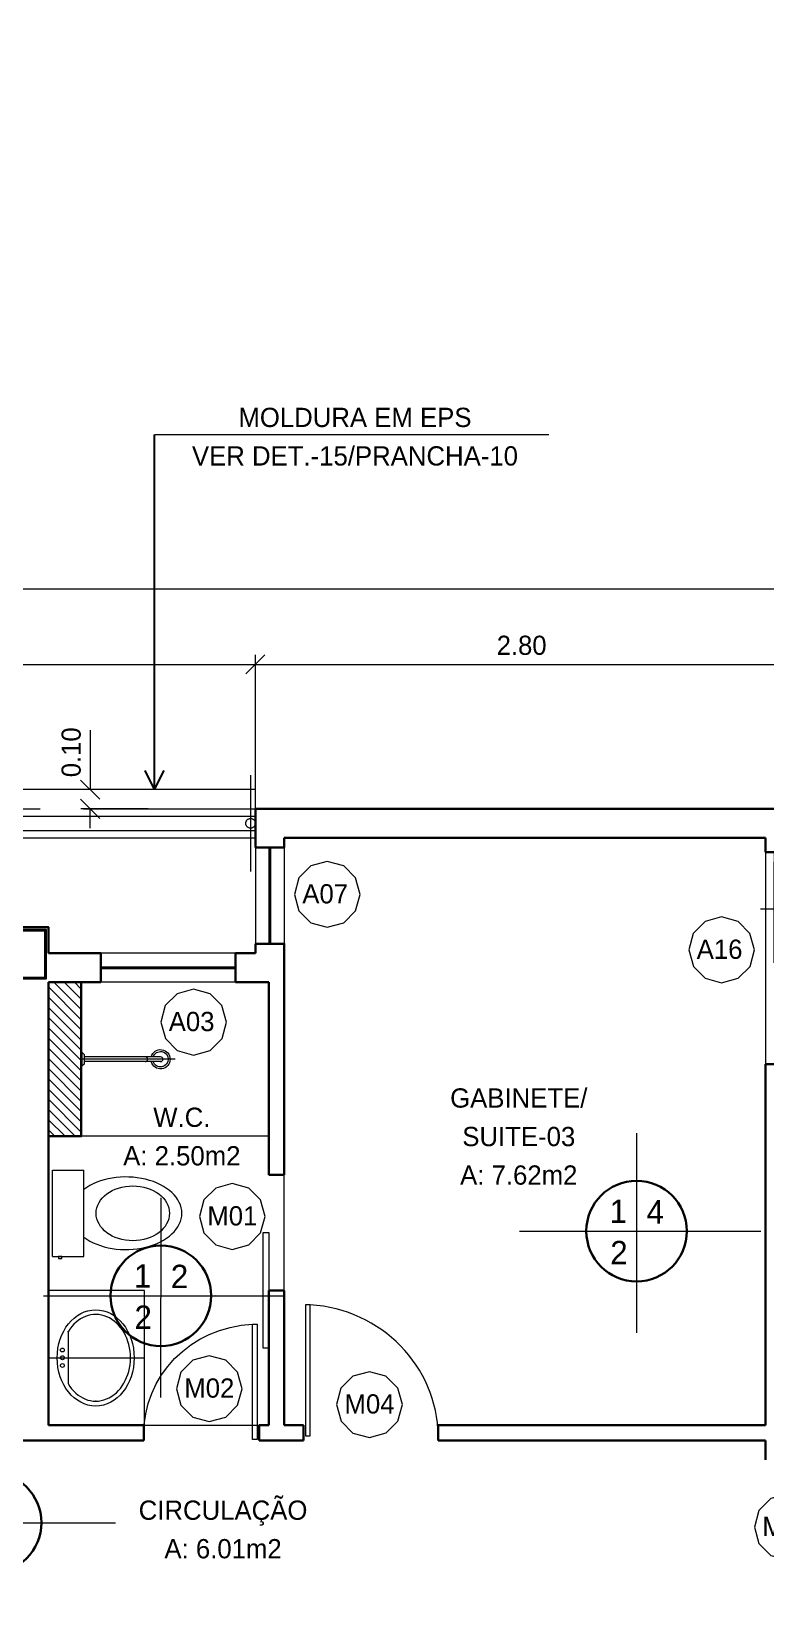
# Model space of a CAD drawing. Header units: metres. Extents: x 2.9 to 62.3, y 8 to 50.1.
# Drawn here: x 41.85 to 45.66, y 18.51 to 26.72 of the extents above; entities that cross this region are included whole.
import ezdxf
from ezdxf.enums import TextEntityAlignment as Align

# ---------------------------------------------------------------- set-up
doc = ezdxf.new("R2010")
doc.units = ezdxf.units.M
doc.header["$MEASUREMENT"] = 0
for name, pattern in [('DGN Style 2', [1.016237, 0.609742, -0.406495]), ('DGN Style 3', [1.422731, 1.016237, -0.406495]), ('DGN Style 4', [1.626995, 0.812989, -0.406495, 0.001016, -0.406495])]:
    doc.linetypes.add(name, pattern=pattern)
doc.layers.get('Defpoints').update_dxf_attribs({"lineweight": 0})
for name, color, linetype, lineweight in [('00-EDIFICACOES TÉRREO', 7, 'Continuous', 0), ('24 - Textos Gerais', 7, 'Continuous', 0), ('34 - Mobiliário', 7, 'Continuous', 0), ('CORNIJAS_VAR NA PLANTA PTIPO 1', 7, 'Continuous', 0), ('Cotas', 13, 'Continuous', 0), ('Level 1', 7, 'Continuous', 0), ('Level 12', 7, 'Continuous', 0), ('Level 14', 7, 'Continuous', 0), ('Level 24-1', 7, 'Continuous', 0), ('Level 3', 7, 'Continuous', 0), ('Level 36', 7, 'Continuous', 0), ('Level 44', 7, 'Continuous', 0), ('Level 45', 7, 'Continuous', 0), ('Level 50', 7, 'Continuous', 0), ('Level 62-1', 7, 'Continuous', 0), ('Level 7', 7, 'Continuous', 0)]:
    doc.layers.add(name, color=color, linetype=linetype, lineweight=lineweight)
doc.styles.add('Style-INTL_ENGINEERING', font='INTL_ENGINEERING.shx')
doc.dimstyles.get("Standard").update_dxf_attribs({"dimtxt": 0.18, "dimasz": 0.18, "dimexe": 0.18, "dimexo": 0.0625, "dimgap": 0.09, "dimtad": 0, "dimtih": 1, "dimtoh": 1, "dimdec": 4, "dimzin": 1, "dimdsep": 46, "dimtxsty": 'Standard', "dimcen": 0, "dimadec": 0, "dimazin": 0, "dimtfac": 1, "dimtdec": 4, "dimtofl": 0, "dimtmove": 0, "dimatfit": 3, "dimfxl": 0, "dimtolj": 1, "dimtzin": 1, "dimarcsym": 0})

# ---------------------------------------------------------------- blocks, each defined once
blk = doc.blocks.new('SANCXP_4')
at = {"layer": '24 - Textos Gerais', "color": 172, "linetype": 'Continuous', "lineweight": 0}
for p, q in [((0.06, -0.449), (0.06, 0.449)), ((0.06, 0.449), (0.386, 0.449)), ((0.386, -0.449), (0.386, 0.449)), ((0.06, -0.449), (0.386, -0.449))]:
    blk.add_line(p, q, dxfattribs=at)
at = {"layer": '24 - Textos Gerais', "color": 172, "linetype": 'Continuous', "lineweight": 0, "flags": 128}
blk.add_lwpolyline([(0.125, -0.468), (0.16, -0.468), (0.16, -0.449), (0.125, -0.449)], close=True, dxfattribs=at)
at = {"layer": '24 - Textos Gerais', "color": 172, "linetype": 'Continuous', "lineweight": 0}
blk.add_ellipse((0.825, 0), major_axis=(-0.581, 0), ratio=0.649123, start_param=0.716078, end_param=5.567107, dxfattribs=at)
blk.add_ellipse((0.896, 0), major_axis=(-0.381, 0), ratio=0.746923, dxfattribs=at)
blk = doc.blocks.new('*U58')
at = {"layer": '24 - Textos Gerais', "color": 172, "linetype": 'Continuous', "lineweight": 0}
for p, q in [((-0.2441, 0.035), (-0.2441, -0.035)), ((-0.2441, 0.035), (-0.2391, 0.035)), ((-0.2391, 0.035), (-0.2391, -0.035)), ((-0.2291, 0.025), (-0.2391, 0.035)), ((-0.2291, -0.025), (-0.2291, 0.025)), ((0.168, 0.0125), (-0.2291, 0.0125)), ((-0.2441, -0.035), (-0.2391, -0.035)), ((-0.2391, -0.035), (-0.2291, -0.025)), ((0.168, -0.0125), (-0.2291, -0.0125))]:
    blk.add_line(p, q, dxfattribs=at)
at = {"layer": '24 - Textos Gerais', "color": 172, "linetype": 'DGN Style 4', "lineweight": 13}
blk.add_line((0.2441, 0), (-0.2441, 0), dxfattribs=at)
at = {"layer": '24 - Textos Gerais', "color": 172, "linetype": 'Continuous', "lineweight": 0, "extrusion": (0, 0, -1)}
for centre in [(-0.088, 0), (-0.168, 0)]:
    blk.add_arc(centre, 0.0125, 90, 270, dxfattribs=at)
at = {"layer": '24 - Textos Gerais', "color": 172, "linetype": 'Continuous', "lineweight": 0}
for radius, start, end in [(0.05, 194.47751, 165.52249), (0.04, 198.20996, 161.79004)]:
    blk.add_arc((0.168, 0), radius, start, end, dxfattribs=at)
blk.add_point((0.168, 0.011), dxfattribs=at)
blk = doc.blocks.new('*U59')
at = {"layer": '24 - Textos Gerais', "color": 172, "linetype": 'Continuous', "lineweight": 13}
blk.add_line((-0.147, -0.136), (-0.147, 0.133), dxfattribs=at)
at = {"layer": '24 - Textos Gerais', "color": 172, "linetype": 'DGN Style 4', "lineweight": 13}
blk.add_line((-0.25, -0.001), (0.25, -0.001), dxfattribs=at)
at = {"layer": '24 - Textos Gerais', "color": 172, "linetype": 'Continuous', "lineweight": 13, "extrusion": (0, 0, -1)}
for centre in [(0.177, 0.039), (0.177, -0.001), (0.177, -0.041)]:
    blk.add_circle(centre, 0.01, dxfattribs=at)
blk.add_ellipse((-0.004, 0), major_axis=(0, 0.25), ratio=0.8, dxfattribs=at)
blk.add_ellipse((-0.0033, -0.0006), major_axis=(0, 0.225), ratio=0.8, start_param=5.350888, end_param=10.349301, dxfattribs=at)
at = {"layer": '24 - Textos Gerais', "color": 172, "linetype": 'Continuous', "lineweight": 13}
for p in [(-0.003, 0.224), (-0.003, 0.224), (-0.147, -0.136)]:
    blk.add_point(p, dxfattribs=at)
blk = doc.blocks.new('*U19')
at = {"layer": 'Level 36', "color": 172, "linetype": 'Continuous', "lineweight": 13}
for p, q in [((12.585, 3.08), (11.6099, 3.08)), ((11.9391, 2.28), (11.4391, 2.28)), ((11.9391, 1.58), (11.9391, 2.28))]:
    blk.add_line(p, q, dxfattribs=at)
at = {"layer": '24 - Textos Gerais', "color": 172, "linetype": 'Continuous', "lineweight": 0, "extrusion": (0, 0, -1), "rotation": 180}
blk.add_blockref('*U58', (-11.854, 3.48), dxfattribs=at)
at = {"layer": '24 - Textos Gerais', "color": 172, "linetype": 'Continuous', "lineweight": 0, "xscale": 0.5000000000216841, "yscale": 0.5000000000216841, "zscale": 0.5000000000216841, "rotation": 359.9994663905647}
blk.add_blockref('SANCXP_4', (11.4298, 2.68), dxfattribs=at)
at = {"layer": '24 - Textos Gerais', "color": 172, "linetype": 'Continuous', "lineweight": 13, "extrusion": (0, 0, -1), "rotation": 180}
blk.add_blockref('*U59', (-11.6891, 1.929), dxfattribs=at)
blk = doc.blocks.new('P60D_1')
at = {"color": 7, "linetype": 'Continuous', "lineweight": 13}
for p, q in [((0.035, 0.605), (0.01, 0.605)), ((0.01, 0.605), (0.01, 0.005)), ((0.035, 0.005), (0.035, 0.605)), ((0.01, 0.005), (0.035, 0.005))]:
    blk.add_line(p, q, dxfattribs=at)
at = {"color": 7, "linetype": 'Continuous', "lineweight": 30}
for p, q in [((0, 0), (0, 0.08)), ((0.6, 0), (0.6, 0.08))]:
    blk.add_line(p, q, dxfattribs=at)
at = {"color": 7, "linetype": 'Continuous', "lineweight": 13}
blk.add_ellipse((-0.008, 0.0175), major_axis=(0.5808, 0.1881), ratio=0.957694, start_param=5.970015, end_param=7.482445, dxfattribs=at)
blk = doc.blocks.new('*U74')
at = {"layer": '34 - Mobiliário', "color": 7, "linetype": 'DGN Style 3', "lineweight": 40}
blk.add_line((0.35, 0), (-0.35, 0), dxfattribs=at)
at = {"layer": 'CORNIJAS_VAR NA PLANTA PTIPO 1', "color": 7, "linetype": 'Continuous', "lineweight": 30}
for p, q in [((-0.35, -0.075), (-0.35, 0.075)), ((0.35, -0.075), (0.35, 0.075))]:
    blk.add_line(p, q, dxfattribs=at)
at = {"layer": 'CORNIJAS_VAR NA PLANTA PTIPO 1', "color": 7, "linetype": 'Continuous', "lineweight": 0}
for p, q in [((0.35, 0.075), (-0.35, 0.075)), ((0.35, -0.075), (-0.35, -0.075))]:
    blk.add_line(p, q, dxfattribs=at)
blk = doc.blocks.new('*U75')
at = {"layer": 'Level 14', "color": 7, "linetype": 'Continuous', "lineweight": 0}
for p, q in [((-0.07506, 0.55), (-0.07502, -0.55002)), ((0.07502, 0.55001), (0.07506, -0.55001))]:
    blk.add_line(p, q, dxfattribs=at)
at = {"layer": 'Level 14', "color": 7, "linetype": 'Continuous', "lineweight": 30, "flags": 128}
for points in [[(-0.07506, 0.55), (0.07502, 0.55001)], [(-0.07504, -0.55001), (0.07504, -0.55001)]]:
    blk.add_lwpolyline(points, dxfattribs=at)
at = {"layer": 'Level 14', "color": 7, "linetype": 'Continuous', "lineweight": 13, "flags": 128}
for points in [[(-0.03002, 0.54999), (-0.03002, 0.5), (-0.00004, 0.49999), (-0.00002, 0.54998)], [(-0.03, 0.02499), (-0.03002, 0.5), (-0.02002, 0.5), (-0.01998, 0.025)], [(-0.01004, 0.5), (-0.01, 0.02498), (0, 0.02501), (-0.00004, 0.49999)], [(-0.03, -0.02499), (-0.03, 0.02499), (0, 0.02501), (0, -0.025)], [(-0.00002, 0.02497), (-0.00004, -0.02501), (0.02996, -0.02501), (0.02996, 0.02498)], [(0, -0.50002), (-0.00004, -0.02501), (0.01, -0.02499), (0.00998, -0.5)], [(0.01996, -0.02502), (0.01998, -0.50002), (0.02998, -0.50001), (0.02996, -0.02501)], [(0, -0.55001), (0, -0.50002), (0.02998, -0.50001), (0.02998, -0.55002)]]:
    blk.add_lwpolyline(points, close=True, dxfattribs=at)
blk = doc.blocks.new('*U76')
at = {"layer": '34 - Mobiliário', "color": 7, "linetype": 'Continuous', "lineweight": 40}
blk.add_line((0, 0.25), (0, -0.25), dxfattribs=at)
at = {"layer": 'CORNIJAS_VAR NA PLANTA PTIPO 1', "color": 7, "linetype": 'Continuous', "lineweight": 0}
for p, q in [((-0.075, 0.25), (-0.075, -0.25)), ((0.075, 0.25), (0.075, -0.25))]:
    blk.add_line(p, q, dxfattribs=at)
at = {"layer": 'CORNIJAS_VAR NA PLANTA PTIPO 1', "color": 7, "linetype": 'Continuous', "lineweight": 30}
for p, q in [((-0.075, 0.25), (0.075, 0.25)), ((-0.075, -0.25), (0.075, -0.25))]:
    blk.add_line(p, q, dxfattribs=at)
blk = doc.blocks.new('P70D_2')
at = {"color": 7, "linetype": 'Continuous', "lineweight": 13}
for p, q in [((0.035, 0.705), (0.01, 0.705)), ((0.01, 0.705), (0.01, 0.025)), ((0.035, 0.025), (0.035, 0.705)), ((0.01, 0.025), (0.035, 0.025))]:
    blk.add_line(p, q, dxfattribs=at)
at = {"color": 7, "linetype": 'Continuous', "lineweight": 30}
for p, q in [((0, 0), (0, 0.08)), ((0.7, 0), (0.7, 0.08))]:
    blk.add_line(p, q, dxfattribs=at)
at = {"color": 7, "linetype": 'Continuous', "lineweight": 13}
blk.add_ellipse((0.0073, 0.032), major_axis=(0.6611, -0.2141), ratio=0.965677, start_param=0.313159, end_param=1.833935, dxfattribs=at)
blk = doc.blocks.new('_Oblique')
at = {"color": 0, "linetype": 'ByBlock', "lineweight": -2}
blk.add_line((0.5, 0.5), (-0.5, -0.5), dxfattribs=at)
blk = doc.blocks.new('*D466')
at = {"layer": 'Cotas', "color": 2, "linetype": 'Continuous', "lineweight": 0}
for p, q in [((38.0346, 22.7385), (38.0346, 23.4886)), ((38.0346, 23.4391), (43.0146, 23.4391)), ((43.0146, 22.7385), (43.0146, 23.4886))]:
    blk.add_line(p, q, dxfattribs=at)
at = {"layer": 'Defpoints'}
for p in [(40.5246, 23.4391), (43.0146, 23.4391), (38.0346, 22.689), (43.0146, 22.689)]:
    blk.add_point(p, dxfattribs=at)
at = {"layer": 'Cotas', "color": 2, "linetype": 'Continuous', "lineweight": 0, "xscale": 0.0995, "yscale": 0.0995, "zscale": 0.0995, "rotation": 180}
blk.add_blockref('_Oblique', (38.0346, 23.4391), dxfattribs=at)
at = {"layer": 'Cotas', "color": 2, "linetype": 'Continuous', "lineweight": 0, "xscale": 0.0995, "yscale": 0.0995, "zscale": 0.0995}
blk.add_blockref('_Oblique', (43.0146, 23.4391), dxfattribs=at)
at = {"layer": 'Cotas', "color": 2, "linetype": 'Continuous', "lineweight": 0, "style": 'Style-INTL_ENGINEERING'}
blk.add_text('4.98', height=0.0995, dxfattribs=at).set_placement((40.3824, 23.5384), align=Align.MIDDLE_LEFT)
blk = doc.blocks.new('*D467')
at = {"layer": 'Cotas', "color": 2, "linetype": 'Continuous', "lineweight": 0}
for p, q in [((43.0146, 22.7385), (43.0146, 23.4886)), ((43.0146, 23.4391), (45.8145, 23.4391)), ((45.8145, 22.7385), (45.8145, 23.4886))]:
    blk.add_line(p, q, dxfattribs=at)
at = {"layer": 'Defpoints'}
for p in [(44.4145, 23.4391), (45.8145, 23.4391), (43.0146, 22.689), (45.8145, 22.689)]:
    blk.add_point(p, dxfattribs=at)
at = {"layer": 'Cotas', "color": 2, "linetype": 'Continuous', "lineweight": 0, "xscale": 0.0995, "yscale": 0.0995, "zscale": 0.0995, "rotation": 180}
blk.add_blockref('_Oblique', (43.0146, 23.4391), dxfattribs=at)
at = {"layer": 'Cotas', "color": 2, "linetype": 'Continuous', "lineweight": 0, "xscale": 0.0995, "yscale": 0.0995, "zscale": 0.0995}
blk.add_blockref('_Oblique', (45.8145, 23.4391), dxfattribs=at)
at = {"layer": 'Cotas', "color": 2, "linetype": 'Continuous', "lineweight": 0, "style": 'Style-INTL_ENGINEERING'}
blk.add_text('2.80', height=0.0995, dxfattribs=at).set_placement((44.2685, 23.5384), align=Align.MIDDLE_LEFT)
blk = doc.blocks.new('*D273')
at = {"layer": 'Cotas', "color": 2, "linetype": 'Continuous', "lineweight": 0}
for p, q in [((33.7253, 23.1867), (33.7253, 23.8808)), ((33.7253, 23.8313), (46.8646, 23.8313)), ((46.8646, 22.7385), (46.8646, 23.8808))]:
    blk.add_line(p, q, dxfattribs=at)
at = {"layer": 'Defpoints'}
for p in [(40.2949, 23.8313), (46.8646, 23.8313), (33.7253, 23.1372), (46.8646, 22.689)]:
    blk.add_point(p, dxfattribs=at)
at = {"layer": 'Cotas', "color": 2, "linetype": 'Continuous', "lineweight": 0, "xscale": 0.0995, "yscale": 0.0995, "zscale": 0.0995, "rotation": 180}
blk.add_blockref('_Oblique', (33.7253, 23.8313), dxfattribs=at)
at = {"layer": 'Cotas', "color": 2, "linetype": 'Continuous', "lineweight": 0, "xscale": 0.0995, "yscale": 0.0995, "zscale": 0.0995}
blk.add_blockref('_Oblique', (46.8646, 23.8313), dxfattribs=at)
at = {"layer": 'Cotas', "color": 2, "linetype": 'Continuous', "lineweight": 0, "style": 'Style-INTL_ENGINEERING'}
blk.add_text('13.14', height=0.0995, dxfattribs=at).set_placement((40.1646, 23.9306), align=Align.MIDDLE_LEFT)
blk = doc.blocks.new('*U83')
at = {"layer": '00-EDIFICACOES TÉRREO', "color": 4, "linetype": 'Continuous', "lineweight": 0, "flags": 128}
blk.add_lwpolyline([(0.00342, 0), (0.00294, 0.00172), (0.00172, 0.00296), (0, 0.00342), (-0.00171, 0.00296), (-0.00296, 0.00172), (-0.00341, 0), (-0.00294, -0.00171), (-0.00172, -0.00295), (-0.00001, -0.00341), (0.00173, -0.00294), (0.00295, -0.00171)], close=True, dxfattribs=at)
at = {"layer": '00-EDIFICACOES TÉRREO', "color": 4, "linetype": 'Continuous', "lineweight": 0, "style": 'Style-INTL_ENGINEERING'}
blk.add_text('A03', height=0.001999, rotation=359.9999, dxfattribs=at).set_placement((-0.00259, -0.00093))
blk = doc.blocks.new('*U84')
at = {"layer": '00-EDIFICACOES TÉRREO', "color": 4, "linetype": 'Continuous', "lineweight": 0, "flags": 128}
blk.add_lwpolyline([(0.00342, 0), (0.00294, 0.00172), (0.00172, 0.00296), (0, 0.00342), (-0.00171, 0.00296), (-0.00296, 0.00172), (-0.00341, 0), (-0.00294, -0.00171), (-0.00172, -0.00295), (-0.00001, -0.00341), (0.00173, -0.00294), (0.00295, -0.00171)], close=True, dxfattribs=at)
at = {"layer": '00-EDIFICACOES TÉRREO', "color": 4, "linetype": 'Continuous', "lineweight": 0, "style": 'Style-INTL_ENGINEERING'}
blk.add_text('M02', height=0.001999, rotation=359.9999, dxfattribs=at).set_placement((-0.00259, -0.00093))
blk = doc.blocks.new('*U85')
at = {"layer": '00-EDIFICACOES TÉRREO', "color": 4, "linetype": 'Continuous', "lineweight": 0, "flags": 128}
blk.add_lwpolyline([(0.00342, 0), (0.00294, 0.00172), (0.00172, 0.00296), (0, 0.00342), (-0.00171, 0.00296), (-0.00296, 0.00172), (-0.00341, 0), (-0.00294, -0.00171), (-0.00172, -0.00295), (-0.00001, -0.00341), (0.00173, -0.00294), (0.00295, -0.00171)], close=True, dxfattribs=at)
at = {"layer": '00-EDIFICACOES TÉRREO', "color": 4, "linetype": 'Continuous', "lineweight": 0, "style": 'Style-INTL_ENGINEERING'}
blk.add_text('M01', height=0.001999, rotation=359.9999, dxfattribs=at).set_placement((-0.00259, -0.00093))
blk = doc.blocks.new('*U86')
at = {"layer": '00-EDIFICACOES TÉRREO', "color": 4, "linetype": 'Continuous', "lineweight": 0, "flags": 128}
blk.add_lwpolyline([(0.00342, 0), (0.00294, 0.00172), (0.00172, 0.00296), (0, 0.00342), (-0.00171, 0.00296), (-0.00296, 0.00172), (-0.00341, 0), (-0.00294, -0.00171), (-0.00172, -0.00295), (-0.00001, -0.00341), (0.00173, -0.00294), (0.00295, -0.00171)], close=True, dxfattribs=at)
at = {"layer": '00-EDIFICACOES TÉRREO', "color": 4, "linetype": 'Continuous', "lineweight": 0, "style": 'Style-INTL_ENGINEERING'}
blk.add_text('A16', height=0.001999, rotation=359.9999, dxfattribs=at).set_placement((-0.00259, -0.00093))
blk = doc.blocks.new('*U87')
at = {"layer": '00-EDIFICACOES TÉRREO', "color": 4, "linetype": 'Continuous', "lineweight": 0, "flags": 128}
blk.add_lwpolyline([(0.00342, 0), (0.00294, 0.00172), (0.00172, 0.00296), (0, 0.00342), (-0.00171, 0.00296), (-0.00296, 0.00172), (-0.00341, 0), (-0.00294, -0.00171), (-0.00172, -0.00295), (-0.00001, -0.00341), (0.00173, -0.00294), (0.00295, -0.00171)], close=True, dxfattribs=at)
at = {"layer": '00-EDIFICACOES TÉRREO', "color": 4, "linetype": 'Continuous', "lineweight": 0, "style": 'Style-INTL_ENGINEERING'}
blk.add_text('A07', height=0.001999, rotation=359.9999, dxfattribs=at).set_placement((-0.00259, -0.00093))
blk = doc.blocks.new('*U102')
at = {"layer": '00-EDIFICACOES TÉRREO', "color": 4, "linetype": 'Continuous', "lineweight": 0, "flags": 128}
blk.add_lwpolyline([(0.00342, 0), (0.00294, 0.00172), (0.00172, 0.00296), (0, 0.00342), (-0.00171, 0.00296), (-0.00296, 0.00172), (-0.00341, 0), (-0.00294, -0.00171), (-0.00172, -0.00295), (-0.00001, -0.00341), (0.00173, -0.00294), (0.00295, -0.00171)], close=True, dxfattribs=at)
at = {"layer": '00-EDIFICACOES TÉRREO', "color": 4, "linetype": 'Continuous', "lineweight": 0, "style": 'Style-INTL_ENGINEERING'}
blk.add_text('M04', height=0.001999, rotation=359.9999, dxfattribs=at).set_placement((-0.00259, -0.00093))
blk = doc.blocks.new('*U121')
at = {"layer": 'Level 1', "color": 3, "linetype": 'DGN Style 4', "lineweight": 0}
blk.add_line((0, 0.25), (0, -0.25), dxfattribs=at)
at = {"layer": 'Level 50', "color": 190, "linetype": 'DGN Style 2', "lineweight": 0}
blk.add_circle((0, 0), 0.025, dxfattribs=at)
blk = doc.blocks.new('*U103')
at = {"layer": 'CORNIJAS_VAR NA PLANTA PTIPO 1', "color": 7, "linetype": 'Continuous', "lineweight": 13, "flags": 128}
blk.add_lwpolyline([(12.5147, 4.89), (12.5147, 4.99), (7.4347, 4.99), (7.4347, 4.14)], dxfattribs=at)
at = {"layer": 'Level 50', "color": 190, "linetype": 'Continuous', "lineweight": 13}
for p, q in [((7.5722, 4.8525), (12.5147, 4.8525)), ((7.6472, 4.7775), (12.5147, 4.7775))]:
    blk.add_line(p, q, dxfattribs=at)
at = {"layer": 'Level 7', "color": 7, "linetype": 'DGN Style 3', "lineweight": 13}
blk.add_line((7.5347, 4.89), (12.5147, 4.89), dxfattribs=at)
at = {"layer": 'Level 7', "color": 7, "linetype": 'Continuous', "lineweight": 13}
blk.add_line((7.6847, 4.74), (12.5147, 4.74), dxfattribs=at)
at = {"layer": 'Level 50', "color": 190, "linetype": 'DGN Style 2', "lineweight": 0}
blk.add_blockref('*U121', (12.4897, 4.815), dxfattribs=at)
blk = doc.blocks.new('INDESP_5')
at = {"layer": 'Level 3', "color": 131, "linetype": 'Continuous', "lineweight": 0}
for p, q in [((0.01506, -0.01302), (0.01507, 0.01257)), ((0.00001, 0), (0.03099, 0))]:
    blk.add_line(p, q, dxfattribs=at)
at = {"layer": 'Level 3', "color": 131, "linetype": 'Continuous', "lineweight": 13}
blk.add_line((0.0221, 0), (0.02213, 0.00002), dxfattribs=at)
at = {"layer": 'Level 3', "color": 131, "linetype": 'Continuous', "lineweight": 30}
blk.add_circle((0.01505, 0.00001), 0.00645, dxfattribs=at)
at = {"layer": 'Level 3', "color": 131, "linetype": 'Continuous', "lineweight": 30, "style": 'Style-INTL_ENGINEERING'}
for s, p in [('1', (0.01159, 0.00105)), ('3', (0.01633, 0.00098)), ('2', (0.01167, -0.00425))]:
    blk.add_text(s, height=0.003, rotation=0, dxfattribs=at).set_placement(p)
blk = doc.blocks.new('INDESP_4')
at = {"layer": 'Level 3', "color": 131, "linetype": 'Continuous', "lineweight": 0}
for p, q in [((0.01506, -0.01302), (0.01507, 0.01257)), ((0.00001, 0), (0.03099, 0))]:
    blk.add_line(p, q, dxfattribs=at)
at = {"layer": 'Level 3', "color": 131, "linetype": 'Continuous', "lineweight": 13}
blk.add_line((0.0221, 0), (0.02213, 0.00002), dxfattribs=at)
at = {"layer": 'Level 3', "color": 131, "linetype": 'Continuous', "lineweight": 30}
blk.add_circle((0.01505, 0.00001), 0.00645, dxfattribs=at)
at = {"layer": 'Level 3', "color": 131, "linetype": 'Continuous', "lineweight": 30, "style": 'Style-INTL_ENGINEERING'}
for s, p in [('1', (0.01159, 0.00105)), ('4', (0.01633, 0.00098)), ('2', (0.01167, -0.00425))]:
    blk.add_text(s, height=0.003, rotation=0, dxfattribs=at).set_placement(p)
blk = doc.blocks.new('INDESP_6')
at = {"layer": 'Level 3', "color": 131, "linetype": 'Continuous', "lineweight": 0}
for p, q in [((0.01506, -0.01302), (0.01507, 0.01257)), ((0.00001, 0), (0.03099, 0))]:
    blk.add_line(p, q, dxfattribs=at)
at = {"layer": 'Level 3', "color": 131, "linetype": 'Continuous', "lineweight": 13}
blk.add_line((0.0221, 0), (0.02213, 0.00002), dxfattribs=at)
at = {"layer": 'Level 3', "color": 131, "linetype": 'Continuous', "lineweight": 30}
blk.add_circle((0.01505, 0.00001), 0.00645, dxfattribs=at)
at = {"layer": 'Level 3', "color": 131, "linetype": 'Continuous', "lineweight": 30, "style": 'Style-INTL_ENGINEERING'}
for s, p in [('1', (0.01159, 0.00105)), ('2', (0.01633, 0.00098)), ('2', (0.01167, -0.00425))]:
    blk.add_text(s, height=0.003, rotation=0, dxfattribs=at).set_placement(p)
blk = doc.blocks.new('TerminatorOpen')
at = {"color": 0, "linetype": 'ByBlock', "lineweight": -2}
for q in [(-1, 0.5), (-1, 0), (-1, -0.5)]:
    blk.add_line((0, 0), q, dxfattribs=at)
blk = doc.blocks.new('*D368')
at = {"layer": 'Cotas', "color": 2, "linetype": 'Continuous', "lineweight": 0}
for p, q in [((42.1563, 23.0981), (42.1563, 22.789)), ((42.4565, 22.789), (42.1068, 22.789)), ((42.4565, 22.689), (42.1068, 22.689)), ((42.1563, 22.5895), (42.1563, 22.689))]:
    blk.add_line(p, q, dxfattribs=at)
at = {"layer": 'Defpoints'}
for p in [(42.1563, 22.9757), (42.506, 22.789), (42.1563, 22.689), (42.506, 22.689)]:
    blk.add_point(p, dxfattribs=at)
at = {"layer": 'Cotas', "color": 2, "linetype": 'Continuous', "lineweight": 0, "xscale": 0.0995, "yscale": 0.0995, "zscale": 0.0995}
for p, rotation in [((42.1563, 22.789), 270), ((42.1563, 22.689), 90)]:
    blk.add_blockref('_Oblique', p, dxfattribs=dict(at, rotation=rotation))
at = {"layer": 'Cotas', "color": 2, "linetype": 'Continuous', "lineweight": 0, "style": 'Style-INTL_ENGINEERING'}
blk.add_text('0.10', height=0.0995, rotation=90, dxfattribs=at).set_placement((42.057, 22.8533), align=Align.MIDDLE_LEFT)

msp = doc.modelspace()

# ---------------------------------------------------------------- linework, layer by layer
at = {"layer": 'CORNIJAS_VAR NA PLANTA PTIPO 1', "color": 7, "linetype": 'Continuous', "lineweight": 30}
for p, q in [((43.0145, 22.689), (45.8145, 22.689)), ((43.0145, 22.489), (43.0145, 22.689)), ((43.1645, 22.539), (45.6645, 22.539)), ((43.1645, 22.489), (43.1645, 22.539)), ((45.6645, 22.464), (45.6645, 22.539)), ((41.9394, 21.939), (42.212, 21.939)), ((42.912, 21.939), (43.0145, 21.939)), ((43.0145, 21.939), (43.0145, 21.989)), ((43.1645, 20.789), (43.1645, 21.9891)), ((41.9394, 21.789), (42.212, 21.789)), ((42.912, 21.789), (43.0846, 21.789)), ((43.0846, 20.789), (43.0846, 21.789)), ((45.6645, 19.489), (45.6645, 21.364)), ((43.0846, 20.789), (43.1645, 20.789)), ((43.0846, 20.189), (43.1645, 20.189)), ((43.0846, 19.489), (43.0846, 20.189)), ((43.1645, 19.489), (43.1645, 20.189)), ((41.9394, 19.489), (41.9394, 19.8157)), ((41.9394, 19.489), (42.4345, 19.489)), ((43.0346, 19.489), (43.0846, 19.489)), ((43.1645, 19.489), (43.2646, 19.489)), ((43.9646, 19.489), (45.6645, 19.489)), ((41.7894, 19.409), (42.4345, 19.409)), ((43.0345, 19.409), (43.2646, 19.409)), ((43.9643, 19.409), (45.6645, 19.409)), ((45.6645, 19.309), (45.6645, 19.409))]:
    msp.add_line(p, q, dxfattribs=at)
at = {"layer": 'CORNIJAS_VAR NA PLANTA PTIPO 1', "color": 7, "linetype": 'Continuous', "lineweight": 0}
for p, q in [((43.1645, 20.189), (43.1645, 20.789)), ((42.4345, 19.489), (43.0345, 19.489))]:
    msp.add_line(p, q, dxfattribs=at)
at = {"layer": 'CORNIJAS_VAR NA PLANTA PTIPO 1', "color": 7, "linetype": 'Continuous', "lineweight": 30, "flags": 128}
msp.add_lwpolyline([(39.6096, 22.0217), (39.6096, 22.0746), (41.9396, 22.0746), (41.9396, 21.939)], dxfattribs=at)
at = {"layer": 'Level 12', "color": 2, "linetype": 'Continuous', "lineweight": 13}
msp.add_line((44.5388, 24.6317), (42.4908, 24.6317), dxfattribs=at)
at = {"layer": 'Level 14', "color": 7, "linetype": 'Continuous', "lineweight": 13, "flags": 128}
msp.add_lwpolyline([(43.0546, 20.489), (43.0846, 20.489), (43.0846, 19.889), (43.0546, 19.889)], close=True, dxfattribs=at)
at = {"layer": 'Level 24-1', "color": 7, "linetype": 'DGN Style 2', "lineweight": 0, "flags": 128}
msp.add_lwpolyline([(33.7253, 21.9391), (38.0346, 21.939), (38.0346, 22.689), (46.8646, 22.689), (46.8646, 21.289), (50.6245, 21.289), (50.6245, 14.579), (49.9246, 14.579), (49.9246, 14.079), (49.3745, 13.529), (39.8467, 13.529), (39.2267, 12.909), (31.9114, 12.909), (31.6938, 13.1263), (29.3053, 13.1263), (29.0877, 12.909), (21.7724, 12.909), (21.1524, 13.529), (11.6245, 13.529), (11.0746, 14.079), (11.0746, 14.579), (10.3745, 14.579), (10.3745, 21.289), (14.1346, 21.289), (14.1346, 22.689), (22.9645, 22.689), (22.9645, 21.939), (27.2738, 21.939), (27.2738, 26.7246), (33.7241, 26.7246), (33.7253, 21.9391)], dxfattribs=at)
at = {"layer": 'Level 44', "color": 7, "linetype": 'Continuous', "lineweight": 30}
msp.add_line((41.9394, 21.789), (41.9394, 19.8157), dxfattribs=at)
at = {"layer": 'Level 44', "color": 1, "linetype": 'Continuous', "lineweight": 40, "flags": 128}
msp.add_lwpolyline([(39.6245, 21.8096), (41.9245, 21.8096), (41.9245, 22.0596), (39.6245, 22.0596)], close=True, dxfattribs=at)
at = {"layer": 'Level 45', "color": 6, "linetype": 'Continuous', "lineweight": 0}
for p, q in [((42.1094, 21.5944), (41.9394, 21.7644)), ((42.1094, 21.6474), (41.9678, 21.789)), ((42.1094, 21.7004), (42.0208, 21.789)), ((42.1094, 21.7535), (42.0738, 21.789)), ((42.1094, 21.5413), (41.9394, 21.7113)), ((42.1094, 21.4883), (41.9394, 21.6583)), ((42.1094, 21.4353), (41.9394, 21.6053)), ((42.1094, 21.3822), (41.9394, 21.5522)), ((42.1094, 21.3292), (41.9394, 21.4992)), ((42.1094, 21.2762), (41.9394, 21.4462)), ((42.1094, 21.2231), (41.9394, 21.3931)), ((42.1094, 21.1701), (41.9394, 21.3401)), ((42.1094, 21.1171), (41.9394, 21.2871)), ((42.1094, 21.064), (41.9394, 21.234)), ((42.1094, 21.011), (41.9394, 21.181)), ((42.0783, 20.989), (41.9394, 21.128)), ((42.0253, 20.989), (41.9394, 21.0749)), ((41.9723, 20.989), (41.9394, 21.0219))]:
    msp.add_line(p, q, dxfattribs=at)
at = {"layer": 'Level 45', "color": 6, "linetype": 'Continuous', "lineweight": 30, "flags": 128}
msp.add_lwpolyline([(41.9394, 21.789), (42.1094, 21.789), (42.1094, 20.989), (41.9394, 20.989)], close=True, dxfattribs=at)

# ---------------------------------------------------------------- block references
at = {"layer": '00-EDIFICACOES TÉRREO', "color": 4, "linetype": 'Continuous', "lineweight": 0, "xscale": 50.00000000487893, "yscale": 50.00000000487893, "zscale": 50.00000000487893, "rotation": 0.0008004141529982}
for name, p in [('*U87', (43.3878, 22.2445)), ('*U86', (45.4372, 21.9566)), ('*U83', (42.6937, 21.5814)), ('*U85', (42.8943, 20.5723)), ('*U84', (42.7746, 19.6782)), ('*U102', (43.6071, 19.5957)), ('*U102', (45.7782, 18.9598))]:
    msp.add_blockref(name, p, dxfattribs=at)
at = {"layer": 'CORNIJAS_VAR NA PLANTA PTIPO 1', "color": 7, "linetype": 'Continuous', "lineweight": 0}
msp.add_blockref('*U76', (43.0896, 22.239), dxfattribs=at)
at = {"layer": 'CORNIJAS_VAR NA PLANTA PTIPO 1', "color": 7, "linetype": 'Continuous', "lineweight": 30}
msp.add_blockref('*U74', (42.562, 21.864), dxfattribs=at)
at = {"layer": 'Level 14', "color": 7, "linetype": 'Continuous', "lineweight": 0}
msp.add_blockref('*U75', (45.7395, 21.914), dxfattribs=at)
at = {"layer": 'Level 14', "color": 7, "linetype": 'Continuous', "lineweight": 30}
for name, p, xscale, yscale, rotation in [('P70D_2', (43.2646, 19.4091), 1.000004656718364, 1.000004656718364, 359.9991995895742), ('P60D_1', (43.0345, 19.409), 1.000004656664151, -1.000004656664151, 179.9994663930494)]:
    msp.add_blockref(name, p, dxfattribs=dict(at, xscale=xscale, yscale=yscale, rotation=rotation))
at = {"layer": 'Level 3', "color": 131, "linetype": 'Continuous', "lineweight": 30, "xscale": 40.50002794240174, "yscale": 40.50002794240174, "zscale": 40.50002794240174, "rotation": 0.0006587766262007}
for name, p in [('INDESP_5', (45.6389, 22.1705)), ('INDESP_4', (44.3858, 20.4962)), ('INDESP_6', (41.9137, 20.1606)), ('INDESP_4', (41.0318, 18.982))]:
    msp.add_blockref(name, p, dxfattribs=at)
at = {"layer": 'Level 36', "color": 172, "linetype": 'Continuous', "lineweight": 13}
msp.add_blockref('*U19', (30.4996, 17.909), dxfattribs=at)
at = {"layer": 'Level 62-1', "color": 7, "linetype": 'Continuous', "lineweight": 13}
msp.add_blockref('*U103', (30.4998, 17.799), dxfattribs=at)

# ---------------------------------------------------------------- texts
at = {"layer": 'Level 12', "color": 2, "linetype": 'Continuous', "lineweight": 13, "attachment_point": 5, "line_spacing_factor": 1.200006, "style": 'Style-INTL_ENGINEERING'}
for s, insert, char_height in [('MOLDURA EM EPS\\PVER DET.-15/PRANCHA-10\\P', (43.5319, 24.6209), 0.099999), ('GABINETE/\\PSUITE-03\\PA: 7.62m2\\P', (44.3831, 20.987), 0.1), ('W.C.\\PA: 2.50m2\\P', (42.6323, 20.987), 0.1), ('CIRCULAÇÃO\\PA: 6.01m2\\P', (42.8465, 18.9468), 0.1)]:
    msp.add_mtext(s, dxfattribs=dict(at, insert=insert, char_height=char_height))

# ---------------------------------------------------------------- dimensions: what is measured, and where the dimension line sits
at = {"layer": 'Cotas', "color": 2, "linetype": 'Continuous', "lineweight": 0}
for base, p1, p2, picture, middle in [((46.8646, 23.8313), (33.7253, 23.1372), (46.8646, 22.689), '*D273', (40.2949, 23.8313)), ((43.0145, 23.4391), (38.0346, 22.689), (43.0145, 22.689), '*D466', (40.5246, 23.4391)), ((45.8145, 23.4391), (43.0145, 22.689), (45.8145, 22.689), '*D467', (44.4145, 23.4391))]:
    dim = msp.add_linear_dim(base=base, p1=p1, p2=p2, dimstyle='Standard', override={"dimtxt": 0.0995, "dimasz": 0.0995, "dimexe": 0.0495, "dimexo": 0.0495, "dimgap": 0.0495, "dimtad": 1, "dimtih": 0, "dimtoh": 0, "dimdec": 2, "dimzin": 3, "dimtxsty": 'Style-INTL_ENGINEERING', "dimblk": 'Oblique', "dimclre": 2, "dimtdec": 2, "dimatfit": 1, "dimfrac": 2, "dimtolj": 0, "dimtzin": 3, "dimlwe": 0}, dxfattribs=at)
    dim.commit()
    dim.dimension.update_dxf_attribs({"geometry": picture, "text_midpoint": middle})
dim = msp.add_linear_dim(base=(42.1563, 22.689), p1=(42.506, 22.789), p2=(42.506, 22.689), angle=270, dimstyle='Standard', override={"dimtxt": 0.0995, "dimasz": 0.0995, "dimexe": 0.0495, "dimexo": 0.0495, "dimgap": 0.0495, "dimtad": 1, "dimtih": 0, "dimtoh": 0, "dimdec": 2, "dimzin": 3, "dimtxsty": 'Style-INTL_ENGINEERING', "dimblk": 'Oblique', "dimclre": 2, "dimtdec": 2, "dimatfit": 1, "dimfrac": 2, "dimtolj": 0, "dimtzin": 3, "dimlwe": 0}, dxfattribs=at)
dim.commit()
dim.dimension.update_dxf_attribs({"geometry": '*D368', "text_midpoint": (42.1563, 22.9757), "dimtype": 160})

# ---------------------------------------------------------------- leaders
at = {"layer": 'Level 12', "color": 2, "linetype": 'Continuous', "lineweight": 13}
msp.add_leader([(42.4908, 22.789), (42.4908, 24.6317)], dimstyle='Standard', override={"dimtxt": 0.0995, "dimasz": 0.0995, "dimgap": 0, "dimtad": 1, "dimtxsty": 'Style-INTL_ENGINEERING', "dimldrblk": 'TerminatorOpen'}, dxfattribs=at)

doc.saveas('drawing.dxf')
